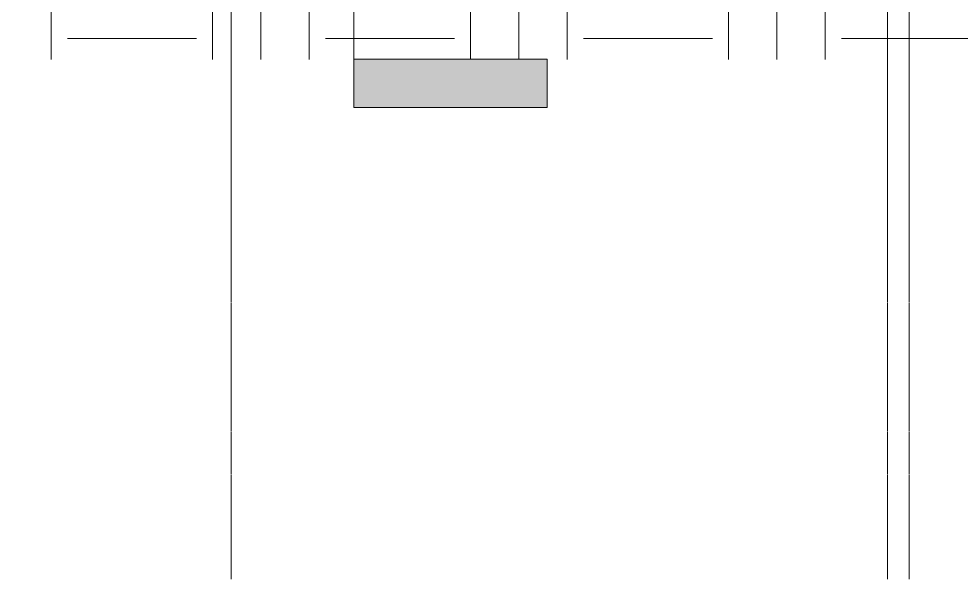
# Model space of a CAD drawing. Header units: inches. Extents: x 21386 to 98546, y -290 to 853.
# Drawn here: x 33033 to 33383.6, y -273.2 to -64.7 of the extents above; entities that cross this region are included whole.
import ezdxf

# ---------------------------------------------------------------- set-up
doc = ezdxf.new("R2010")
doc.units = ezdxf.units.IN
doc.header["$MEASUREMENT"] = 0
doc.linetypes.add('Grid Line 1_2_', pattern=[0.875, 0.5, -0.125, 0.125, -0.125])
for name, color, linetype, lineweight in [('C-TOPO', 7, 'Continuous', 13), ('G-ANNO-SYMB', 111, 'Continuous', 9), ('S-GRID', 1, 'Continuous', 9)]:
    doc.layers.add(name, color=color, linetype=linetype, lineweight=lineweight)
pattern_1 = [(0, (22011.01, 102), (48, 48), [48, -48]), (0, (22011.01, 120), (48, 48), [48, -48]), (0, (22011.01, 138), (48, 48), [48, -48]), (90, (22017.01, 144), (-48, 48), [48, -48]), (90, (22035.01, 144), (-48, 48), [48, -48]), (90, (22053.01, 144), (-48, 48), [48, -48])]

# ---------------------------------------------------------------- blocks, each defined once
blk = doc.blocks.new('Section - 3_32_ x 3_8_-18514-Building Section - North_South looking East _ Fitness Center')
at = {"layer": 'G-ANNO-SYMB'}
blk.add_hatch(color=256, dxfattribs=at).paths.add_polyline_path([(22320.83, -79.66), (22248.83, -79.66), (22248.83, -97.66), (22320.83, -97.66)], flags=0)
for p, q in [((22248.83, -97.66), (22248.83, -79.66)), ((22248.83, -79.66), (22320.83, -79.66)), ((22320.83, -79.66), (22320.83, -97.66)), ((22320.83, -97.66), (22248.83, -97.66))]:
    blk.add_line(p, q, dxfattribs=at)

msp = doc.modelspace()

# ---------------------------------------------------------------- hatches: boundary and pattern name
at = {"layer": 'C-TOPO', "lineweight": 9}
h = msp.add_hatch(dxfattribs=at)
h.set_pattern_fill('FP_33', color=8, style=0, pattern_type=2)
h.set_pattern_definition(pattern_1)
h.paths.add_polyline_path([(33602.97, -79.83), (33602.97, 0), (33369.75, 0), (33369.75, -36), (33372.75, -36), (33372.75, -48), (33367.75, -48), (33367.75, -79.83), (33584.99, -79.83)], flags=0)
h = msp.add_hatch(dxfattribs=at)
h.set_pattern_fill('FP_33', color=8, style=0, pattern_type=2)
h.set_pattern_definition(pattern_1)
h.paths.add_polyline_path([(32673.36, -79.83), (33367.75, -79.83), (33367.75, -48), (33354.75, -48), (33354.75, -36), (33359.75, -36), (33359.75, -6), (31701.25, -6), (31701.25, -36), (31706.25, -36), (31706.25, -48), (31693.9, -48), (31693.9, -79.83), (32518.42, -79.83)], flags=0)

# ---------------------------------------------------------------- linework, layer by layer
at = {"layer": 'G-ANNO-SYMB'}
msp.add_line((33157.58, 545.16), (33157.58, -79.66), dxfattribs=at)
at = {"layer": 'S-GRID', "linetype": 'Grid Line 1_2_'}
for p, q in [((33112, -273.16), (33112, 738.66)), ((33112, -273.16), (33112, 738.66)), ((33356.25, -273.16), (33356.25, 738.66)), ((33356.25, -273.16), (33356.25, 738.66)), ((33364.25, -273.16), (33364.25, 738.66)), ((33364.25, -273.16), (33364.25, 738.66))]:
    msp.add_line(p, q, dxfattribs=at)

# ---------------------------------------------------------------- block references
at = {"layer": 'G-ANNO-SYMB'}
msp.add_blockref('Section - 3_32_ x 3_8_-18514-Building Section - North_South looking East _ Fitness Center', (10908.75, 0), dxfattribs=at)

doc.saveas('drawing.dxf')
